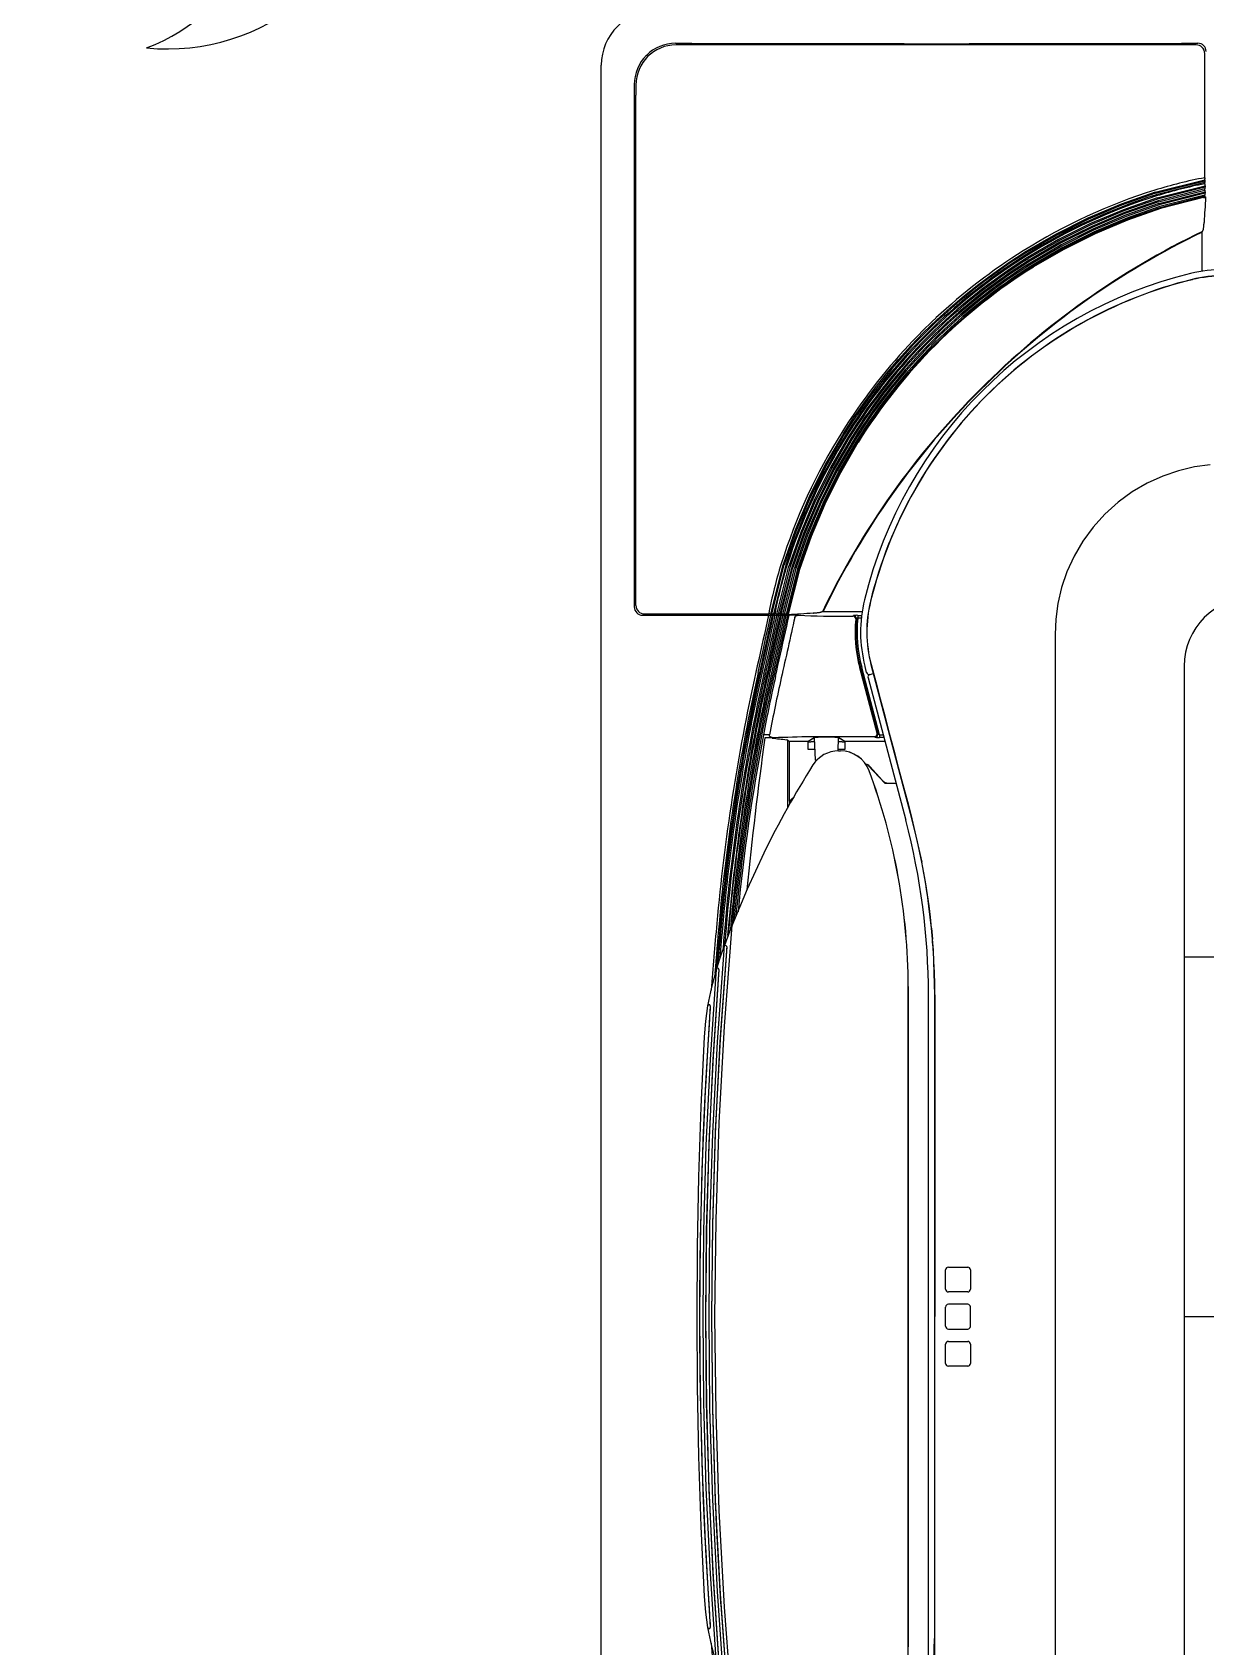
# Model space of a CAD drawing. Header units: inches. Extents: x -172 to 397, y -177 to 127.
# Drawn here: x 314.512 to 315.234, y 77.859 to 78.852 of the extents above; entities that cross this region are included whole.
import ezdxf

# ---------------------------------------------------------------- set-up
doc = ezdxf.new("R2010")
doc.units = ezdxf.units.IN
doc.header["$MEASUREMENT"] = 0
doc.layers.add('AC-FCU VRV', color=100, linetype='Continuous')
doc.layers.add('AC-Sky Air R32', color=130, linetype='Continuous', lineweight=0)

# ---------------------------------------------------------------- blocks, each defined once
blk = doc.blocks.new('AC Flow')
at = {"layer": 'AC-FCU VRV', "color": 4}
for centre, radius, start, end in [((2070.74728, 1328.35761), 0.06886, 290.72726, 104.46925), ((2070.77899, 1328.37166), 0.0788, 264.65507, 353.35113)]:
    blk.add_arc(centre, radius, start, end, dxfattribs=at)
blk = doc.blocks.new('FCF ( 13-48 ) CV2S ( STD )')
at = {"layer": 'AC-FCU VRV', "color": 8, "linetype": 'Continuous'}
for p, q in [((2325.99515, 1336.92144), (2325.99147, 1336.92145)), ((2326.18067, 1336.92145), (2325.99515, 1336.92144)), ((2326.18376, 1336.87314), (2326.18377, 1336.91835)), ((2325.97628, 1336.90704), (2325.97628, 1336.71708)), ((2325.97687, 1336.90685), (2325.97687, 1336.90342)), ((2325.97687, 1336.90342), (2325.97687, 1336.90316)), ((2325.97687, 1336.71765), (2325.97687, 1336.90316)), ((2326.16579, 1336.8679), (2326.18386, 1336.87242)), ((2326.16591, 1336.86749), (2326.18386, 1336.87198)), ((2326.18376, 1336.87137), (2326.16611, 1336.86693)), ((2326.18376, 1336.87092), (2326.18376, 1336.87137)), ((2326.18377, 1336.8716), (2326.18385, 1336.87168)), ((2326.18383, 1336.87272), (2326.18378, 1336.87276)), ((2326.18386, 1336.87242), (2326.18386, 1336.87198)), ((2326.16579, 1336.8679), (2326.15338, 1336.86356)), ((2326.16591, 1336.86749), (2326.15354, 1336.86316)), ((2326.16645, 1336.8658), (2326.15418, 1336.86151)), ((2326.16645, 1336.8658), (2326.18387, 1336.87018)), ((2326.18388, 1336.86974), (2326.16658, 1336.86538)), ((2326.18378, 1336.86905), (2326.16679, 1336.86476)), ((2326.16692, 1336.86435), (2326.18379, 1336.86862)), ((2326.1671, 1336.86372), (2326.18389, 1336.86797)), ((2326.18389, 1336.86749), (2326.16725, 1336.86327)), ((2326.18381, 1336.86682), (2326.16745, 1336.86266)), ((2326.18382, 1336.86638), (2326.16758, 1336.86225)), ((2326.18384, 1336.86608), (2326.16767, 1336.86197)), ((2326.18378, 1336.87054), (2326.18385, 1336.87049)), ((2326.18379, 1336.86862), (2326.18378, 1336.86905)), ((2326.18387, 1336.86943), (2326.18379, 1336.86936)), ((2326.18381, 1336.86831), (2326.18387, 1336.86827)), ((2326.18382, 1336.86638), (2326.18381, 1336.86682)), ((2326.18388, 1336.86718), (2326.18383, 1336.86712)), ((2326.18387, 1336.87018), (2326.18388, 1336.86974)), ((2326.18389, 1336.86797), (2326.18389, 1336.86749)), ((2326.18407, 1336.86599), (2326.18401, 1336.86601)), ((2326.18423, 1336.86592), (2326.18407, 1336.86599)), ((2326.15338, 1336.86356), (2326.14126, 1336.85844)), ((2326.15354, 1336.86316), (2326.14144, 1336.85805)), ((2326.15418, 1336.86151), (2326.14218, 1336.85644)), ((2326.15434, 1336.8611), (2326.14237, 1336.85604)), ((2326.15459, 1336.8605), (2326.14266, 1336.85546)), ((2326.15474, 1336.8601), (2326.14284, 1336.85506)), ((2326.16658, 1336.86538), (2326.15434, 1336.8611)), ((2326.16679, 1336.86476), (2326.15459, 1336.8605)), ((2326.16692, 1336.86435), (2326.15474, 1336.8601)), ((2326.1671, 1336.86372), (2326.15497, 1336.85948)), ((2326.16725, 1336.86327), (2326.15514, 1336.85904)), ((2326.16745, 1336.86266), (2326.15538, 1336.85844)), ((2326.16758, 1336.86225), (2326.15554, 1336.85804)), ((2326.16767, 1336.86197), (2326.15564, 1336.85776)), ((2326.14126, 1336.85844), (2326.12949, 1336.85255)), ((2326.14144, 1336.85805), (2326.12969, 1336.85218)), ((2326.14218, 1336.85644), (2326.13053, 1336.85062)), ((2326.14237, 1336.85604), (2326.13074, 1336.85023)), ((2326.14266, 1336.85546), (2326.13108, 1336.84967)), ((2326.14284, 1336.85506), (2326.13128, 1336.84929)), ((2326.1431, 1336.85446), (2326.13157, 1336.8487)), ((2326.1433, 1336.85403), (2326.1318, 1336.84829)), ((2326.15497, 1336.85948), (2326.1431, 1336.85446)), ((2326.15514, 1336.85904), (2326.1433, 1336.85403)), ((2326.15538, 1336.85844), (2326.14358, 1336.85346)), ((2326.15554, 1336.85804), (2326.14376, 1336.85307)), ((2326.15564, 1336.85776), (2326.14388, 1336.85279)), ((2326.18301, 1336.85367), (2326.18304, 1336.85375)), ((2326.18304, 1336.85375), (2326.18307, 1336.85382)), ((2326.18307, 1336.85382), (2326.1831, 1336.8539)), ((2326.1831, 1336.8539), (2326.18313, 1336.85398)), ((2326.18313, 1336.85398), (2326.18316, 1336.85405)), ((2326.18316, 1336.85405), (2326.1832, 1336.85413)), ((2326.1832, 1336.85413), (2326.18323, 1336.85421)), ((2326.18323, 1336.85421), (2326.18326, 1336.8543)), ((2326.18326, 1336.8543), (2326.18329, 1336.85442)), ((2326.18329, 1336.85442), (2326.18332, 1336.85458)), ((2326.18332, 1336.85458), (2326.18335, 1336.85476)), ((2326.18335, 1336.85476), (2326.18338, 1336.85497)), ((2326.18338, 1336.85497), (2326.1834, 1336.85522)), ((2326.1834, 1336.85522), (2326.18343, 1336.85549)), ((2326.18343, 1336.85549), (2326.18346, 1336.85578)), ((2326.18346, 1336.85578), (2326.18349, 1336.85611)), ((2326.18349, 1336.85611), (2326.18351, 1336.85646)), ((2326.18351, 1336.85646), (2326.18354, 1336.85683)), ((2326.18355, 1336.85699), (2326.18354, 1336.85683)), ((2326.12949, 1336.85255), (2326.11813, 1336.84595)), ((2326.12969, 1336.85218), (2326.11836, 1336.84558)), ((2326.13053, 1336.85062), (2326.1193, 1336.84409)), ((2326.13074, 1336.85023), (2326.11953, 1336.84371)), ((2326.13108, 1336.84967), (2326.11991, 1336.84317)), ((2326.13128, 1336.84929), (2326.12014, 1336.8428)), ((2326.13157, 1336.8487), (2326.12046, 1336.84224)), ((2326.1318, 1336.84829), (2326.12071, 1336.84184)), ((2326.14358, 1336.85346), (2326.13212, 1336.84773)), ((2326.14376, 1336.85307), (2326.13233, 1336.84735)), ((2326.14388, 1336.85279), (2326.13247, 1336.84709)), ((2326.18287, 1336.85335), (2326.18298, 1336.8536)), ((2326.18287, 1336.83899), (2326.18287, 1336.85335)), ((2326.18298, 1336.8536), (2326.18301, 1336.85367)), ((2326.10701, 1336.83848), (2326.11251, 1336.84231)), ((2326.11251, 1336.84231), (2326.11813, 1336.84595)), ((2326.13212, 1336.84773), (2326.12107, 1336.8413)), ((2326.13233, 1336.84735), (2326.1213, 1336.84094)), ((2326.13247, 1336.84709), (2326.12146, 1336.84068)), ((2326.10163, 1336.83448), (2326.10701, 1336.83848)), ((2326.17863, 1336.83832), (2326.17862, 1336.83832)), ((2326.18311, 1336.8392), (2326.1831, 1336.8392)), ((2326.09129, 1336.82598), (2326.09639, 1336.83031)), ((2326.09639, 1336.83031), (2326.10163, 1336.83448)), ((2326.08633, 1336.82148), (2326.09129, 1336.82598)), ((2326.0872, 1336.82083), (2326.07749, 1336.81112)), ((2326.08151, 1336.81682), (2326.08633, 1336.82148)), ((2326.07685, 1336.812), (2326.08151, 1336.81682)), ((2326.06801, 1336.80194), (2326.07235, 1336.80704)), ((2326.07235, 1336.80704), (2326.07685, 1336.812)), ((2326.06384, 1336.7967), (2326.06801, 1336.80194)), ((2326.05984, 1336.79132), (2326.06384, 1336.7967)), ((2326.10225, 1336.79606), (2326.10213, 1336.79619)), ((2326.05602, 1336.78582), (2326.05984, 1336.79132)), ((2326.1044, 1336.79392), (2326.10435, 1336.79396)), ((2326.05238, 1336.7802), (2326.05602, 1336.78582)), ((2326.05238, 1336.7802), (2326.04577, 1336.76885)), ((2326.05274, 1336.77997), (2326.04615, 1336.76864)), ((2326.05424, 1336.77903), (2326.0477, 1336.7678)), ((2326.05461, 1336.7788), (2326.04809, 1336.76759)), ((2326.05516, 1336.77842), (2326.04866, 1336.76726)), ((2326.05552, 1336.7782), (2326.04904, 1336.76705)), ((2326.05609, 1336.77787), (2326.04962, 1336.76676)), ((2326.05649, 1336.77762), (2326.05004, 1336.76653)), ((2326.05703, 1336.77726), (2326.05059, 1336.76621)), ((2326.05739, 1336.77703), (2326.05097, 1336.766)), ((2326.05765, 1336.77687), (2326.05124, 1336.76586)), ((2326.04577, 1336.76885), (2326.03989, 1336.75707)), ((2326.04615, 1336.76864), (2326.04028, 1336.75689)), ((2326.0477, 1336.7678), (2326.04188, 1336.75615)), ((2326.04809, 1336.76759), (2326.04228, 1336.75597)), ((2326.04866, 1336.76726), (2326.04287, 1336.75567)), ((2326.04904, 1336.76705), (2326.04326, 1336.75549)), ((2326.04962, 1336.76676), (2326.04386, 1336.75523)), ((2326.05004, 1336.76653), (2326.04429, 1336.75504)), ((2326.05059, 1336.76621), (2326.04487, 1336.75475)), ((2326.05097, 1336.766), (2326.04526, 1336.75457)), ((2326.05124, 1336.76586), (2326.04553, 1336.75445)), ((2326.17423, 1336.76661), (2326.16847, 1336.76466)), ((2326.18001, 1336.76797), (2326.17423, 1336.76661)), ((2326.18572, 1336.76875), (2326.18001, 1336.76797)), ((2326.16282, 1336.76208), (2326.15737, 1336.75891)), ((2326.16847, 1336.76466), (2326.16282, 1336.76208)), ((2326.03989, 1336.75707), (2326.03476, 1336.74495)), ((2326.04028, 1336.75689), (2326.03516, 1336.74479)), ((2326.04188, 1336.75615), (2326.03681, 1336.74416)), ((2326.04228, 1336.75597), (2326.03722, 1336.744)), ((2326.04287, 1336.75567), (2326.03783, 1336.74374)), ((2326.04326, 1336.75549), (2326.03823, 1336.74359)), ((2326.04386, 1336.75523), (2326.03884, 1336.74337)), ((2326.04429, 1336.75504), (2326.03929, 1336.7432)), ((2326.04487, 1336.75475), (2326.03988, 1336.74295)), ((2326.04526, 1336.75457), (2326.04028, 1336.7428)), ((2326.04553, 1336.75445), (2326.04056, 1336.74269)), ((2326.15223, 1336.75515), (2326.14747, 1336.75086)), ((2326.15737, 1336.75891), (2326.15223, 1336.75515)), ((2326.14747, 1336.75086), (2326.14318, 1336.7461)), ((2326.03476, 1336.74495), (2326.03042, 1336.73255)), ((2326.03516, 1336.74479), (2326.03083, 1336.73242)), ((2326.03681, 1336.74416), (2326.03252, 1336.73189)), ((2326.03722, 1336.744), (2326.03294, 1336.73175)), ((2326.03783, 1336.74374), (2326.03356, 1336.73154)), ((2326.03823, 1336.74359), (2326.03397, 1336.73142)), ((2326.03884, 1336.74337), (2326.0346, 1336.73123)), ((2326.03929, 1336.7432), (2326.03505, 1336.73109)), ((2326.03988, 1336.74295), (2326.03566, 1336.73088)), ((2326.04028, 1336.7428), (2326.03607, 1336.73076)), ((2326.04056, 1336.74269), (2326.03636, 1336.73067)), ((2326.14318, 1336.7461), (2326.13942, 1336.74096)), ((2326.13942, 1336.74096), (2326.13625, 1336.73551)), ((2326.0259, 1336.71446), (2326.03042, 1336.73255)), ((2326.02634, 1336.71445), (2326.03083, 1336.73242)), ((2326.03139, 1336.73221), (2326.02695, 1336.71456)), ((2326.02813, 1336.71444), (2326.03252, 1336.73189)), ((2326.03294, 1336.73175), (2326.02858, 1336.71444)), ((2326.03356, 1336.73154), (2326.02926, 1336.71454)), ((2326.0297, 1336.71453), (2326.03397, 1336.73142)), ((2326.02973, 1336.73275), (2326.02972, 1336.73273)), ((2326.03035, 1336.71443), (2326.0346, 1336.73123)), ((2326.03505, 1336.73109), (2326.03083, 1336.71442)), ((2326.03139, 1336.73223), (2326.03139, 1336.73221)), ((2326.03566, 1336.73088), (2326.0315, 1336.7145)), ((2326.03181, 1336.7321), (2326.0318, 1336.73208)), ((2326.03607, 1336.73076), (2326.03194, 1336.7145)), ((2326.03636, 1336.73067), (2326.03224, 1336.71447)), ((2326.13625, 1336.73551), (2326.13367, 1336.72986)), ((2326.13367, 1336.72986), (2326.13172, 1336.7241)), ((2326.06, 1336.71969), (2326.06, 1336.7197)), ((2326.13172, 1336.7241), (2326.13036, 1336.71832)), ((2325.97929, 1336.71404), (2326.02515, 1336.71404)), ((2325.97997, 1336.71454), (2326.02518, 1336.71456)), ((2326.02973, 1336.71404), (2326.02489, 1336.69235)), ((2326.02647, 1336.71412), (2326.02512, 1336.70807)), ((2326.02546, 1336.71179), (2326.02598, 1336.71412)), ((2326.02549, 1336.70745), (2326.02697, 1336.71404)), ((2326.02552, 1336.69225), (2326.03041, 1336.71411)), ((2326.02554, 1336.71405), (2326.02559, 1336.7141)), ((2326.0256, 1336.71448), (2326.02555, 1336.71454)), ((2326.02634, 1336.71445), (2326.0259, 1336.71446)), ((2326.02598, 1336.71412), (2326.02647, 1336.71412)), ((2326.02672, 1336.71454), (2326.02664, 1336.71447)), ((2326.02674, 1336.71405), (2326.02669, 1336.7141)), ((2326.02741, 1336.71404), (2326.02688, 1336.71168)), ((2326.02695, 1336.71456), (2326.0274, 1336.71456)), ((2326.02697, 1336.71404), (2326.02741, 1336.71404)), ((2326.03199, 1336.71404), (2326.02704, 1336.69187)), ((2326.02872, 1336.71411), (2326.02732, 1336.70785)), ((2326.0277, 1336.71174), (2326.02823, 1336.71411)), ((2326.02783, 1336.71447), (2326.02777, 1336.71454)), ((2326.0278, 1336.71405), (2326.02784, 1336.7141)), ((2326.02858, 1336.71444), (2326.02813, 1336.71444)), ((2326.02823, 1336.71411), (2326.02872, 1336.71411)), ((2326.02896, 1336.71452), (2326.02889, 1336.71445)), ((2326.02899, 1336.71405), (2326.02895, 1336.71409)), ((2326.02926, 1336.71454), (2326.0297, 1336.71453)), ((2326.02929, 1336.71404), (2326.02973, 1336.71404)), ((2326.0309, 1336.71411), (2326.02959, 1336.70823)), ((2326.03005, 1336.71445), (2326.03, 1336.71451)), ((2326.0301, 1336.7141), (2326.03004, 1336.71405)), ((2326.03026, 1336.70825), (2326.03155, 1336.71404)), ((2326.03083, 1336.71442), (2326.03035, 1336.71443)), ((2326.03041, 1336.71411), (2326.0309, 1336.71411)), ((2326.03119, 1336.71449), (2326.03114, 1336.71443)), ((2326.03124, 1336.71405), (2326.03121, 1336.7141)), ((2326.0315, 1336.7145), (2326.03194, 1336.7145)), ((2326.03155, 1336.71404), (2326.03199, 1336.71404)), ((2326.03218, 1336.71206), (2326.03263, 1336.71409)), ((2326.03224, 1336.71447), (2326.03237, 1336.71431)), ((2326.03233, 1336.71407), (2326.0323, 1336.71405)), ((2326.03233, 1336.71425), (2326.03231, 1336.71431)), ((2326.03239, 1336.71408), (2326.03233, 1336.71425)), ((2326.03599, 1336.71409), (2326.03263, 1336.71409)), ((2326.03467, 1336.71327), (2326.03471, 1336.71339)), ((2326.03471, 1336.71339), (2326.03477, 1336.71351)), ((2326.03477, 1336.71351), (2326.03484, 1336.71361)), ((2326.03484, 1336.71361), (2326.03493, 1336.71371)), ((2326.03493, 1336.71371), (2326.03503, 1336.71379)), ((2326.03503, 1336.71379), (2326.03513, 1336.71386)), ((2326.03513, 1336.71386), (2326.03524, 1336.71392)), ((2326.03524, 1336.71392), (2326.03536, 1336.71397)), ((2326.03536, 1336.71397), (2326.03548, 1336.71402)), ((2326.03548, 1336.71402), (2326.03561, 1336.71405)), ((2326.03561, 1336.71405), (2326.03573, 1336.71407)), ((2326.03573, 1336.71407), (2326.03586, 1336.71408)), ((2326.03586, 1336.71408), (2326.03599, 1336.71409)), ((2326.04133, 1336.71477), (2326.04149, 1336.71478)), ((2326.04186, 1336.7148), (2326.04149, 1336.71478)), ((2326.04221, 1336.71483), (2326.04186, 1336.7148)), ((2326.04253, 1336.71486), (2326.04221, 1336.71483)), ((2326.04283, 1336.71488), (2326.04253, 1336.71486)), ((2326.0431, 1336.71491), (2326.04283, 1336.71488)), ((2326.04334, 1336.71494), (2326.0431, 1336.71491)), ((2326.04355, 1336.71497), (2326.04334, 1336.71494)), ((2326.04374, 1336.715), (2326.04355, 1336.71497)), ((2326.04389, 1336.71503), (2326.04374, 1336.715)), ((2326.04402, 1336.71506), (2326.04389, 1336.71503)), ((2326.04411, 1336.71509), (2326.04402, 1336.71506)), ((2326.04419, 1336.71512), (2326.04411, 1336.71509)), ((2326.04426, 1336.71515), (2326.04419, 1336.71512)), ((2326.04434, 1336.71518), (2326.04426, 1336.71515)), ((2326.04442, 1336.71521), (2326.04434, 1336.71518)), ((2326.04449, 1336.71525), (2326.04442, 1336.71521)), ((2326.04457, 1336.71528), (2326.04449, 1336.71525)), ((2326.04464, 1336.71531), (2326.04457, 1336.71528)), ((2326.04472, 1336.71534), (2326.04464, 1336.71531)), ((2326.04496, 1336.71544), (2326.04472, 1336.71534)), ((2326.04496, 1336.71544), (2326.05933, 1336.71544)), ((2326.05428, 1336.71376), (2326.05585, 1336.71376)), ((2326.05585, 1336.71376), (2326.05606, 1336.71395)), ((2326.0568, 1336.71362), (2326.05606, 1336.71395)), ((2326.05705, 1336.71285), (2326.0568, 1336.71362)), ((2326.05707, 1336.71287), (2326.05705, 1336.71285)), ((2326.05709, 1336.71288), (2326.05707, 1336.71287)), ((2326.05714, 1336.7129), (2326.05709, 1336.71288)), ((2326.05719, 1336.71292), (2326.05714, 1336.7129)), ((2326.05725, 1336.71294), (2326.05719, 1336.71292)), ((2326.05732, 1336.71296), (2326.05725, 1336.71294)), ((2326.0574, 1336.71299), (2326.05732, 1336.71296)), ((2326.05748, 1336.713), (2326.0574, 1336.71299)), ((2326.05757, 1336.71302), (2326.05748, 1336.713)), ((2326.05757, 1336.71402), (2326.05757, 1336.71302)), ((2326.05757, 1336.71402), (2326.0591, 1336.71402)), ((2326.05895, 1336.71302), (2326.05757, 1336.71302)), ((2326.05912, 1336.71522), (2326.05912, 1336.71521)), ((2326.13036, 1336.71832), (2326.12958, 1336.71261)), ((2326.02512, 1336.70807), (2326.02376, 1336.70202)), ((2326.0239, 1336.70482), (2326.02442, 1336.70715)), ((2326.02402, 1336.70087), (2326.02549, 1336.70745)), ((2326.02442, 1336.70715), (2326.02494, 1336.70947)), ((2326.02494, 1336.70947), (2326.02546, 1336.71179)), ((2326.02635, 1336.70933), (2326.02583, 1336.70697)), ((2326.02732, 1336.70785), (2326.02593, 1336.70159)), ((2326.02611, 1336.70461), (2326.02664, 1336.70698)), ((2326.02688, 1336.71168), (2326.02635, 1336.70933)), ((2326.02664, 1336.70698), (2326.02717, 1336.70936)), ((2326.02717, 1336.70936), (2326.0277, 1336.71174)), ((2326.02959, 1336.70823), (2326.02827, 1336.70235)), ((2326.02896, 1336.70247), (2326.03026, 1336.70825)), ((2326.03082, 1336.70597), (2326.03127, 1336.708)), ((2326.03127, 1336.708), (2326.03173, 1336.71003)), ((2326.03173, 1336.71003), (2326.03218, 1336.71206)), ((2326.05682, 1336.71278), (2326.05682, 1336.71264)), ((2326.12958, 1336.71261), (2326.12932, 1336.70704)), ((2326.12932, 1336.70704), (2326.12932, 1336.21104)), ((2326.02376, 1336.70202), (2326.02241, 1336.69597)), ((2326.02286, 1336.70018), (2326.02338, 1336.7025)), ((2326.02338, 1336.7025), (2326.0239, 1336.70482)), ((2326.02477, 1336.70227), (2326.02425, 1336.69991)), ((2326.02593, 1336.70159), (2326.02453, 1336.69534)), ((2326.0253, 1336.70462), (2326.02477, 1336.70227)), ((2326.02505, 1336.69986), (2326.02558, 1336.70223)), ((2326.02583, 1336.70697), (2326.0253, 1336.70462)), ((2326.02558, 1336.70223), (2326.02611, 1336.70461)), ((2326.02827, 1336.70235), (2326.02696, 1336.69647)), ((2326.02767, 1336.69669), (2326.02896, 1336.70247)), ((2326.02946, 1336.69988), (2326.02991, 1336.70191)), ((2326.02991, 1336.70191), (2326.03037, 1336.70394)), ((2326.03037, 1336.70394), (2326.03082, 1336.70597)), ((2326.02241, 1336.69597), (2326.02107, 1336.68992)), ((2326.02131, 1336.69321), (2326.02182, 1336.69553)), ((2326.02182, 1336.69553), (2326.02234, 1336.69786)), ((2326.02234, 1336.69786), (2326.02286, 1336.70018)), ((2326.02255, 1336.69429), (2326.02402, 1336.70087)), ((2326.02453, 1336.69534), (2326.02314, 1336.68908)), ((2326.02372, 1336.69756), (2326.02319, 1336.69521)), ((2326.02425, 1336.69991), (2326.02372, 1336.69756)), ((2326.02398, 1336.69511), (2326.02451, 1336.69748)), ((2326.02451, 1336.69748), (2326.02505, 1336.69986)), ((2326.02696, 1336.69647), (2326.02565, 1336.69058)), ((2326.02638, 1336.6909), (2326.02767, 1336.69669)), ((2326.0281, 1336.69379), (2326.02855, 1336.69582)), ((2326.02855, 1336.69582), (2326.02901, 1336.69785)), ((2326.02901, 1336.69785), (2326.02946, 1336.69988)), ((2326.06021, 1336.69545), (2326.0602, 1336.69551)), ((2326.06079, 1336.69326), (2326.06021, 1336.69545)), ((2326.02107, 1336.68992), (2326.01977, 1336.68386)), ((2326.0211, 1336.6877), (2326.02255, 1336.69429)), ((2326.02319, 1336.69521), (2326.02267, 1336.69285)), ((2326.02345, 1336.69273), (2326.02398, 1336.69511)), ((2326.02565, 1336.69058), (2326.02437, 1336.68469)), ((2326.02512, 1336.68512), (2326.02638, 1336.6909)), ((2326.02764, 1336.69176), (2326.0281, 1336.69379)), ((2326.05851, 1336.695), (2326.0583, 1336.69494)), ((2326.0646, 1336.67116), (2326.0583, 1336.69494)), ((2326.05851, 1336.695), (2326.05899, 1336.69512)), ((2326.05851, 1336.695), (2326.06488, 1336.67094)), ((2326.06548, 1336.67061), (2326.05899, 1336.69512)), ((2326.0613, 1336.69133), (2326.07502, 1336.63952)), ((2326.06202, 1336.69255), (2326.06322, 1336.69287)), ((2326.06202, 1336.69255), (2326.06322, 1336.69287)), ((2326.01977, 1336.68386), (2326.01853, 1336.67779)), ((2326.01971, 1336.68111), (2326.0211, 1336.6877)), ((2326.02314, 1336.68908), (2326.0218, 1336.68281)), ((2326.02437, 1336.68469), (2326.02314, 1336.67879)), ((2326.02391, 1336.67932), (2326.02512, 1336.68512)), ((2326.01853, 1336.67779), (2326.01734, 1336.67171)), ((2326.01838, 1336.6745), (2326.01971, 1336.68111)), ((2326.0218, 1336.68281), (2326.02052, 1336.67653)), ((2326.02314, 1336.67879), (2326.02196, 1336.67288)), ((2326.02275, 1336.67351), (2326.02391, 1336.67932)), ((2326.01711, 1336.66787), (2326.01838, 1336.6745)), ((2326.02052, 1336.67653), (2326.0193, 1336.67024)), ((2326.02196, 1336.67288), (2326.02084, 1336.66696)), ((2326.02164, 1336.66769), (2326.02275, 1336.67351)), ((2326.01591, 1336.66123), (2326.01711, 1336.66787)), ((2326.01734, 1336.67171), (2326.0162, 1336.66562)), ((2326.0193, 1336.67024), (2326.01813, 1336.66393)), ((2326.02084, 1336.66696), (2326.01977, 1336.66103)), ((2326.02057, 1336.66186), (2326.02164, 1336.66769)), ((2326.02324, 1336.67054), (2326.02324, 1336.67054)), ((2326.02545, 1336.67054), (2326.02324, 1336.67054)), ((2326.0238, 1336.66949), (2326.02376, 1336.66949)), ((2326.02703, 1336.66949), (2326.0238, 1336.66949)), ((2326.02544, 1336.67039), (2326.02545, 1336.67054)), ((2326.02547, 1336.67025), (2326.02544, 1336.67039)), ((2326.02552, 1336.67012), (2326.02547, 1336.67025)), ((2326.02561, 1336.67), (2326.02552, 1336.67012)), ((2326.0257, 1336.6699), (2326.02561, 1336.67)), ((2326.02582, 1336.66982), (2326.0257, 1336.6699)), ((2326.02594, 1336.66974), (2326.02582, 1336.66982)), ((2326.02606, 1336.66968), (2326.02594, 1336.66974)), ((2326.0262, 1336.66962), (2326.02606, 1336.66968)), ((2326.02633, 1336.66958), (2326.0262, 1336.66962)), ((2326.02647, 1336.66955), (2326.02633, 1336.66958)), ((2326.02661, 1336.66952), (2326.02647, 1336.66955)), ((2326.02675, 1336.6695), (2326.02661, 1336.66952)), ((2326.02689, 1336.66949), (2326.02675, 1336.6695)), ((2326.02703, 1336.66949), (2326.02689, 1336.66949)), ((2326.03212, 1336.6687), (2326.03167, 1336.66879)), ((2326.03262, 1336.66819), (2326.03212, 1336.6687)), ((2326.03952, 1336.66819), (2326.03262, 1336.66819)), ((2326.03262, 1336.66819), (2326.03262, 1336.64643)), ((2326.0417, 1336.6695), (2326.03952, 1336.66819)), ((2326.04178, 1336.6695), (2326.03952, 1336.66812)), ((2326.03952, 1336.66519), (2326.03952, 1336.66819)), ((2326.03952, 1336.66808), (2326.03988, 1336.66805)), ((2326.03988, 1336.66805), (2326.04048, 1336.66804)), ((2326.04181, 1336.66804), (2326.04048, 1336.66804)), ((2326.04314, 1336.66965), (2326.0417, 1336.6695)), ((2326.04176, 1336.66948), (2326.04204, 1336.66134)), ((2326.04178, 1336.6695), (2326.04177, 1336.66952)), ((2326.04618, 1336.66971), (2326.04314, 1336.66965)), ((2326.04922, 1336.66965), (2326.04618, 1336.66971)), ((2326.05066, 1336.6695), (2326.04922, 1336.66965)), ((2326.05044, 1336.66471), (2326.0506, 1336.66948)), ((2326.05188, 1336.66804), (2326.05055, 1336.66804)), ((2326.05059, 1336.6695), (2326.05059, 1336.66952)), ((2326.05284, 1336.66812), (2326.05059, 1336.6695)), ((2326.05284, 1336.66819), (2326.05066, 1336.6695)), ((2326.05188, 1336.66804), (2326.05248, 1336.66805)), ((2326.05248, 1336.66805), (2326.05284, 1336.66808)), ((2326.05284, 1336.66819), (2326.05284, 1336.66519)), ((2326.06743, 1336.66819), (2326.05284, 1336.66819)), ((2326.06367, 1336.66988), (2326.05428, 1336.66988)), ((2326.06367, 1336.66988), (2326.06433, 1336.67017)), ((2326.06391, 1336.66969), (2326.06367, 1336.66988)), ((2326.06391, 1336.66969), (2326.0647, 1336.67008)), ((2326.06391, 1336.66969), (2326.06441, 1336.66964)), ((2326.06433, 1336.67017), (2326.06463, 1336.67085)), ((2326.06441, 1336.66964), (2326.06548, 1336.66962)), ((2326.0646, 1336.67116), (2326.06488, 1336.67094)), ((2326.0647, 1336.67008), (2326.06488, 1336.67094)), ((2326.06488, 1336.67094), (2326.06507, 1336.67081)), ((2326.06507, 1336.67081), (2326.06548, 1336.67061)), ((2326.06548, 1336.67061), (2326.06548, 1336.66962)), ((2326.06548, 1336.67061), (2326.06679, 1336.67061)), ((2326.06705, 1336.66962), (2326.06548, 1336.66962)), ((2326.01477, 1336.65458), (2326.01591, 1336.66123)), ((2326.0162, 1336.66562), (2326.01512, 1336.65952)), ((2326.01813, 1336.66393), (2326.01702, 1336.65762)), ((2326.01977, 1336.66103), (2326.01874, 1336.65509)), ((2326.01956, 1336.65602), (2326.02057, 1336.66186)), ((2326.04191, 1336.66519), (2326.03952, 1336.66519)), ((2326.04277, 1336.66134), (2326.04204, 1336.66134)), ((2326.05284, 1336.66519), (2326.05045, 1336.66519)), ((2326.05058, 1336.66474), (2326.05129, 1336.66474)), ((2326.0137, 1336.64792), (2326.01477, 1336.65458)), ((2326.01512, 1336.65952), (2326.01409, 1336.6534)), ((2326.01702, 1336.65762), (2326.01597, 1336.65129)), ((2326.01874, 1336.65509), (2326.01777, 1336.64914)), ((2326.0186, 1336.65017), (2326.01956, 1336.65602)), ((2326.06099, 1336.65974), (2326.0604, 1336.65974)), ((2326.06125, 1336.6596), (2326.06736, 1336.65304)), ((2326.06168, 1336.65754), (2326.06166, 1336.65754)), ((2326.0619, 1336.65906), (2326.06651, 1336.65401)), ((2326.01409, 1336.6534), (2326.01311, 1336.64728)), ((2326.01597, 1336.65129), (2326.01498, 1336.64496)), ((2326.01777, 1336.64914), (2326.01685, 1336.64318)), ((2326.01768, 1336.64432), (2326.0186, 1336.65017)), ((2326.06736, 1336.65304), (2326.07144, 1336.65304)), ((2326.01311, 1336.64728), (2326.01219, 1336.64115)), ((2326.01269, 1336.64126), (2326.0137, 1336.64792)), ((2326.01498, 1336.64496), (2326.01404, 1336.63862)), ((2326.01685, 1336.64318), (2326.01598, 1336.63721)), ((2326.01682, 1336.63846), (2326.01768, 1336.64432)), ((2326.03262, 1336.64643), (2326.03439, 1336.64803)), ((2326.03278, 1336.64604), (2326.03372, 1336.64691)), ((2326.03278, 1336.64657), (2326.03278, 1336.64533)), ((2326.01219, 1336.64115), (2326.01132, 1336.63502)), ((2326.01175, 1336.63458), (2326.01269, 1336.64126)), ((2326.01404, 1336.63862), (2326.01317, 1336.63226)), ((2326.01598, 1336.63721), (2326.01517, 1336.63124)), ((2326.016, 1336.63259), (2326.01682, 1336.63846)), ((2326.07502, 1336.63952), (2326.07502, 1336.6395)), ((2326.01132, 1336.63502), (2326.0105, 1336.62887)), ((2326.01086, 1336.62789), (2326.01175, 1336.63458)), ((2326.01317, 1336.63226), (2326.01235, 1336.6259)), ((2326.01517, 1336.63124), (2326.0144, 1336.62526)), ((2326.01523, 1336.62671), (2326.016, 1336.63259)), ((2326.0105, 1336.62887), (2326.00974, 1336.62272)), ((2326.01004, 1336.62119), (2326.01086, 1336.62789)), ((2326.01235, 1336.6259), (2326.01158, 1336.61954)), ((2326.0144, 1336.62526), (2326.01368, 1336.61928)), ((2326.01452, 1336.62083), (2326.01523, 1336.62671)), ((2326.00974, 1336.62272), (2326.00904, 1336.61656)), ((2326.00929, 1336.61449), (2326.01004, 1336.62119)), ((2326.01158, 1336.61954), (2326.01088, 1336.61316)), ((2326.01368, 1336.61928), (2326.01302, 1336.61328)), ((2326.01385, 1336.61494), (2326.01452, 1336.62083)), ((2326.00904, 1336.61656), (2326.00839, 1336.61039)), ((2326.00861, 1336.60778), (2326.00929, 1336.61449)), ((2326.01088, 1336.61316), (2326.01024, 1336.60678)), ((2326.01302, 1336.61328), (2326.01242, 1336.60729)), ((2326.01324, 1336.60905), (2326.01385, 1336.61494)), ((2326.00839, 1336.61039), (2326.00779, 1336.60422)), ((2326.00798, 1336.60106), (2326.00861, 1336.60778)), ((2326.01242, 1336.60729), (2326.01185, 1336.60128)), ((2326.01267, 1336.60315), (2326.01324, 1336.60905)), ((2326.00779, 1336.60422), (2326.00723, 1336.59805)), ((2326.01024, 1336.60678), (2326.00965, 1336.6004)), ((2326.00723, 1336.59805), (2326.00671, 1336.59187)), ((2326.00739, 1336.59434), (2326.00798, 1336.60106)), ((2326.01163, 1336.59971), (2326.00895, 1336.56463)), ((2326.00965, 1336.6004), (2326.00909, 1336.59401)), ((2326.00671, 1336.59187), (2326.00621, 1336.58569)), ((2326.00881, 1336.59217), (2326.00642, 1336.55896)), ((2326.00684, 1336.58761), (2326.00739, 1336.59434)), ((2326.0098, 1336.59209), (2326.00741, 1336.5589)), ((2326.00993, 1336.59345), (2326.00749, 1336.55992)), ((2326.00915, 1336.5939), (2326.00896, 1336.59366)), ((2326.00943, 1336.59399), (2326.00915, 1336.5939)), ((2326.00972, 1336.5939), (2326.00943, 1336.59399)), ((2326.00944, 1336.59399), (2326.00943, 1336.59399)), ((2326.00972, 1336.5939), (2326.00944, 1336.59399)), ((2326.0099, 1336.59366), (2326.00972, 1336.5939)), ((2326.0099, 1336.59366), (2326.00972, 1336.5939)), ((2326.17628, 1336.58984), (2326.70231, 1336.58984)), ((2326.00709, 1336.58523), (2326.00494, 1336.55375)), ((2326.0063, 1336.58567), (2326.00611, 1336.58542)), ((2326.00659, 1336.58577), (2326.0063, 1336.58567)), ((2326.0066, 1336.58577), (2326.00659, 1336.58577)), ((2326.00689, 1336.58567), (2326.00659, 1336.58577)), ((2326.00689, 1336.58567), (2326.0066, 1336.58577)), ((2326.00707, 1336.58542), (2326.00689, 1336.58567)), ((2326.00707, 1336.58542), (2326.00689, 1336.58567)), ((2326.00595, 1336.58366), (2326.00386, 1336.55257)), ((2326.00695, 1336.58358), (2326.00486, 1336.55251)), ((2326.00311, 1336.57238), (2326.00294, 1336.57208)), ((2326.00343, 1336.57249), (2326.00311, 1336.57238)), ((2326.00344, 1336.57249), (2326.00343, 1336.57249)), ((2326.00376, 1336.57238), (2326.00343, 1336.57249)), ((2326.00376, 1336.57238), (2326.00344, 1336.57249)), ((2326.00393, 1336.57208), (2326.00376, 1336.57238)), ((2326.00393, 1336.57208), (2326.00376, 1336.57238)), ((2326.00393, 1336.57208), (2326.00393, 1336.57196)), ((2326.08328, 1336.34204), (2326.08328, 1336.57604)), ((2326.00393, 1336.57196), (2326.00222, 1336.54377)), ((2326.0036, 1336.56725), (2326.00289, 1336.55598)), ((2326.00895, 1336.56463), (2326.00704, 1336.52948)), ((2326.00289, 1336.55598), (2326.00225, 1336.5447)), ((2326.00642, 1336.55896), (2326.00471, 1336.52569)), ((2326.00741, 1336.5589), (2326.00571, 1336.52565)), ((2326.00749, 1336.55992), (2326.00575, 1336.52633)), ((2326.00386, 1336.55257), (2326.00236, 1336.52142)), ((2326.00486, 1336.55251), (2326.00336, 1336.52138)), ((2326.00494, 1336.55375), (2326.00341, 1336.52221)), ((2326.00403, 1336.55414), (2326.00402, 1336.55414)), ((2326.00222, 1336.54377), (2326.00099, 1336.51555)), ((2326.00471, 1336.52569), (2326.00368, 1336.49237)), ((2326.00571, 1336.52565), (2326.00468, 1336.49235)), ((2326.00575, 1336.52633), (2326.0047, 1336.49269)), ((2326.00704, 1336.52948), (2326.00589, 1336.49427)), ((2326.00236, 1336.52142), (2326.00147, 1336.49024)), ((2326.00336, 1336.52138), (2326.00246, 1336.49022)), ((2326.00341, 1336.52221), (2326.00249, 1336.49063)), ((2326.00099, 1336.51555), (2326.00025, 1336.4873)), ((2326.00147, 1336.49024), (2326.00117, 1336.45904)), ((2326.00246, 1336.49022), (2326.00217, 1336.45904)), ((2326.00249, 1336.49063), (2326.00218, 1336.45904)), ((2326.00368, 1336.49237), (2326.00334, 1336.45904)), ((2326.00468, 1336.49235), (2326.00434, 1336.45904)), ((2326.0047, 1336.49269), (2326.00435, 1336.45904)), ((2326.00589, 1336.49427), (2326.00551, 1336.45904)), ((2326.00025, 1336.4873), (2326.00001, 1336.45904)), ((2326.08953, 1336.46903), (2326.08953, 1336.47604)), ((2326.09051, 1336.47704), (2326.09755, 1336.47704)), ((2326.09853, 1336.47606), (2326.09853, 1336.46901)), ((2326.09755, 1336.46803), (2326.09051, 1336.46803)), ((2326.08953, 1336.45554), (2326.08953, 1336.46254)), ((2326.09403, 1336.46354), (2326.09051, 1336.46353)), ((2326.09755, 1336.46353), (2326.09403, 1336.46354)), ((2326.09853, 1336.45551), (2326.09853, 1336.46256)), ((2326.00001, 1336.45904), (2326.00025, 1336.43077)), ((2326.00117, 1336.45904), (2326.00147, 1336.42783)), ((2326.00217, 1336.45904), (2326.00246, 1336.42785)), ((2326.00218, 1336.45904), (2326.00249, 1336.42744)), ((2326.00334, 1336.45904), (2326.00368, 1336.4257)), ((2326.00434, 1336.45904), (2326.00468, 1336.42572)), ((2326.00435, 1336.45904), (2326.0047, 1336.42538)), ((2326.00551, 1336.45904), (2326.00589, 1336.4238)), ((2326.08559, 1336.45904), (2326.08553, 1336.45904)), ((2326.17628, 1336.45904), (2326.70231, 1336.45904)), ((2326.08953, 1336.44204), (2326.08953, 1336.44903)), ((2326.09051, 1336.45454), (2326.09403, 1336.45454)), ((2326.09051, 1336.45003), (2326.09755, 1336.45003)), ((2326.09403, 1336.45454), (2326.09755, 1336.45454)), ((2326.09853, 1336.44906), (2326.09853, 1336.44201)), ((2326.09755, 1336.44104), (2326.09051, 1336.44104)), ((2326.00025, 1336.43077), (2326.00099, 1336.40252)), ((2326.00147, 1336.42783), (2326.00236, 1336.39665)), ((2326.00246, 1336.42785), (2326.00336, 1336.39669)), ((2326.00249, 1336.42744), (2326.00341, 1336.39586)), ((2326.00368, 1336.4257), (2326.00471, 1336.39238)), ((2326.00468, 1336.42572), (2326.00571, 1336.39242)), ((2326.0047, 1336.42538), (2326.00575, 1336.39174)), ((2326.00589, 1336.4238), (2326.00704, 1336.38859)), ((2326.00099, 1336.40252), (2326.00222, 1336.3743)), ((2326.00236, 1336.39665), (2326.00386, 1336.3655)), ((2326.00336, 1336.39669), (2326.00486, 1336.36556)), ((2326.00341, 1336.39586), (2326.00494, 1336.36432)), ((2326.00471, 1336.39238), (2326.00642, 1336.35911)), ((2326.00571, 1336.39242), (2326.00741, 1336.35917)), ((2326.00575, 1336.39174), (2326.00749, 1336.35815)), ((2326.00704, 1336.38859), (2326.00895, 1336.35344)), ((2326.00222, 1336.3743), (2326.00393, 1336.34611)), ((2326.00225, 1336.37337), (2326.00288, 1336.36209)), ((2326.00288, 1336.36209), (2326.0036, 1336.35082)), ((2326.00386, 1336.3655), (2326.00595, 1336.33441)), ((2326.00486, 1336.36556), (2326.00695, 1336.33449)), ((2326.00494, 1336.36432), (2326.00709, 1336.33284)), ((2326.00642, 1336.35911), (2326.00881, 1336.3259)), ((2326.00741, 1336.35917), (2326.0098, 1336.32598)), ((2326.00749, 1336.35815), (2326.00993, 1336.32463)), ((2326.00895, 1336.35344), (2326.01163, 1336.31836)), ((2326.00294, 1336.34599), (2326.00311, 1336.34569)), ((2326.00311, 1336.34569), (2326.00343, 1336.34558)), ((2326.00343, 1336.34558), (2326.00376, 1336.34569)), ((2326.00343, 1336.34558), (2326.00344, 1336.34558)), ((2326.00344, 1336.34558), (2326.00376, 1336.34569)), ((2326.00376, 1336.34569), (2326.00393, 1336.34599)), ((2326.00376, 1336.34569), (2326.00393, 1336.34599)), ((2326.00393, 1336.34611), (2326.00393, 1336.34599)), ((2326.0759, 1336.33904), (2326.07592, 1336.33904))]:
    blk.add_line(p, q, dxfattribs=at)
at = {"layer": 'AC-FCU VRV', "color": 0}
blk.add_line((2325.96428, 1336.00404), (2325.96428, 1336.91404), dxfattribs=at)
at = {"layer": 'AC-FCU VRV', "color": 0, "linetype": 'Continuous'}
for p, q in [((2326.17916, 1336.83613), (2326.17916, 1336.83606)), ((2326.17916, 1336.83606), (2326.17926, 1336.83609)), ((2326.06219, 1336.71916), (2326.06225, 1336.71916)), ((2326.06225, 1336.71916), (2326.06223, 1336.71905)), ((2326.02515, 1336.71404), (2326.02464, 1336.71173)), ((2326.02361, 1336.70713), (2326.02309, 1336.70483)), ((2326.02412, 1336.70943), (2326.02361, 1336.70713)), ((2326.02464, 1336.71173), (2326.02412, 1336.70943)), ((2326.02258, 1336.70253), (2326.02206, 1336.70023)), ((2326.02309, 1336.70483), (2326.02258, 1336.70253)), ((2326.02103, 1336.69563), (2326.02052, 1336.69333)), ((2326.02155, 1336.69793), (2326.02103, 1336.69563)), ((2326.02206, 1336.70023), (2326.02155, 1336.69793)), ((2326.06237, 1336.69608), (2326.06241, 1336.69617)), ((2326.06239, 1336.69602), (2326.06237, 1336.69608)), ((2326.06243, 1336.69611), (2326.06239, 1336.69602)), ((2326.06979, 1336.66808), (2326.06239, 1336.69602)), ((2326.06241, 1336.69617), (2326.06243, 1336.69611)), ((2326.06243, 1336.69611), (2326.06408, 1336.68989)), ((2326.17628, 1336.69556), (2326.17628, 1336.22253)), ((2326.06408, 1336.68989), (2326.06572, 1336.68368)), ((2326.06572, 1336.68368), (2326.06737, 1336.67746)), ((2326.06737, 1336.67746), (2326.06901, 1336.67124)), ((2326.06901, 1336.67124), (2326.07066, 1336.66502)), ((2326.07719, 1336.6401), (2326.06979, 1336.66808)), ((2326.07066, 1336.66502), (2326.0723, 1336.6588)), ((2326.0723, 1336.6588), (2326.07395, 1336.65258)), ((2326.07395, 1336.65258), (2326.0756, 1336.64636)), ((2326.0756, 1336.64636), (2326.07724, 1336.64014)), ((2326.07724, 1336.64014), (2326.07719, 1336.6401)), ((2326.0772, 1336.64008), (2326.07719, 1336.6401)), ((2326.07725, 1336.64012), (2326.0772, 1336.64008)), ((2326.0772, 1336.64008), (2326.08083, 1336.62431)), ((2326.07724, 1336.64014), (2326.07725, 1336.64012)), ((2326.02337, 1336.62754), (2326.01731, 1336.61446)), ((2326.01731, 1336.61446), (2326.01179, 1336.60113)), ((2326.08435, 1336.60028), (2326.08344, 1336.60833)), ((2326.01036, 1336.59741), (2326.00897, 1336.59366)), ((2326.0118, 1336.60113), (2326.01036, 1336.59741)), ((2326.08435, 1336.60028), (2326.08471, 1336.59625)), ((2326.00806, 1336.59114), (2326.00717, 1336.5886)), ((2326.00897, 1336.59366), (2326.00806, 1336.59114)), ((2326.08501, 1336.59221), (2326.08553, 1336.57604)), ((2326.00613, 1336.58542), (2326.00431, 1336.5788)), ((2326.00664, 1336.58702), (2326.00613, 1336.58542)), ((2326.00717, 1336.5886), (2326.00664, 1336.58702)), ((2326.00431, 1336.5788), (2326.00295, 1336.57208)), ((2326.0759, 1336.57904), (2326.0759, 1336.33904)), ((2326.0759, 1336.57904), (2326.07592, 1336.57904)), ((2326.07592, 1336.33904), (2326.07592, 1336.57904)), ((2326.07592, 1336.33904), (2326.07592, 1336.57904)), ((2326.00294, 1336.57208), (2326.00216, 1336.56643)), ((2326.08553, 1336.57604), (2326.08553, 1336.34204)), ((2326.08559, 1336.57603), (2326.08553, 1336.57604)), ((2326.08559, 1336.57603), (2326.08553, 1336.57603)), ((2326.08559, 1336.57603), (2326.08559, 1336.57603)), ((2326.08559, 1336.57603), (2326.08559, 1336.56303)), ((2326.00216, 1336.56643), (2326.0017, 1336.56074)), ((2326.0017, 1336.56074), (2326.00052, 1336.53534)), ((2326.08559, 1336.56303), (2326.08559, 1336.55003)), ((2326.08559, 1336.55003), (2326.08559, 1336.53703)), ((2326.08559, 1336.53703), (2326.08559, 1336.52403)), ((2326.00052, 1336.53534), (2325.99968, 1336.50992)), ((2326.08559, 1336.52403), (2326.08559, 1336.51103)), ((2325.99968, 1336.50992), (2325.99918, 1336.48448)), ((2326.08559, 1336.51103), (2326.08559, 1336.49803)), ((2326.08559, 1336.49803), (2326.08559, 1336.48503)), ((2325.99918, 1336.48448), (2325.99901, 1336.45904)), ((2326.08559, 1336.48503), (2326.08559, 1336.47203)), ((2326.08559, 1336.47203), (2326.08559, 1336.45904)), ((2325.99901, 1336.45904), (2325.99918, 1336.43359)), ((2326.08559, 1336.44604), (2326.08559, 1336.45904)), ((2326.08559, 1336.43304), (2326.08559, 1336.44604)), ((2325.99918, 1336.43359), (2325.99968, 1336.40815)), ((2326.08559, 1336.42004), (2326.08559, 1336.43304)), ((2326.08559, 1336.40704), (2326.08559, 1336.42004)), ((2325.99968, 1336.40815), (2326.00052, 1336.38273)), ((2326.08559, 1336.39404), (2326.08559, 1336.40704)), ((2326.08559, 1336.38104), (2326.08559, 1336.39404)), ((2326.00052, 1336.38273), (2326.0017, 1336.35733)), ((2326.08559, 1336.36804), (2326.08559, 1336.38104)), ((2326.08559, 1336.35504), (2326.08559, 1336.36804)), ((2326.0017, 1336.35733), (2326.00216, 1336.35164)), ((2326.08559, 1336.34204), (2326.08559, 1336.35504)), ((2326.00216, 1336.35164), (2326.00294, 1336.34599)), ((2326.00295, 1336.34599), (2326.00431, 1336.33927)), ((2326.00431, 1336.33927), (2326.00613, 1336.33265)), ((2326.08501, 1336.32586), (2326.08553, 1336.34204)), ((2326.08559, 1336.34204), (2326.08553, 1336.34204)), ((2326.08559, 1336.34204), (2326.08553, 1336.34204)), ((2326.08559, 1336.34204), (2326.08559, 1336.34204))]:
    blk.add_line(p, q, dxfattribs=at)
for centre, radius, start, end in [((2325.98428, 1336.91404), 0.02, 90, 180), ((2326.21265, 1336.71897), 0.15685, 100.61553, 107.46332), ((2326.22794, 1336.67041), 0.20777, 107.46535, 122.02079), ((2326.22801, 1336.67034), 0.20786, 122.02584, 133.08878), ((2326.2173, 1336.68103), 0.15972, 103.8152, 119.41379), ((2326.19033, 1336.79057), 0.04691, 75.29928, 103.77138), ((2326.17898, 1336.83554), 0.000617, 62.31661, 72.57264), ((2326.19034, 1336.79067), 0.04675, 75.36119, 103.70024), ((2326.21729, 1336.68103), 0.15965, 103.81833, 135.00171), ((2326.22874, 1336.66957), 0.20892, 133.0934, 136.90366), ((2326.22792, 1336.67036), 0.20778, 136.90652, 147.97139), ((2326.21728, 1336.68103), 0.15965, 134.99829, 166.18167), ((2326.2173, 1336.68102), 0.15973, 134.99901, 150.5887), ((2326.22788, 1336.67039), 0.20774, 147.97294, 162.52955), ((2326.21732, 1336.681), 0.15975, 150.58786, 166.18315), ((2326.17935, 1336.68566), 0.15686, 162.53694, 169.38447), ((2326.10775, 1336.70799), 0.04691, 166.22862, 194.70072), ((2326.10764, 1336.70798), 0.04675, 166.29976, 194.63881), ((2326.06277, 1336.71934), 0.000617, 197.42736, 207.68339), ((2326.20128, 1336.69556), 0.025, 90, 180), ((2326.7103, 1336.53903), 0.70683, 167.39068, 174.89182), ((2326.05057, 1336.65373), 0.011, 89.93421, 147.64738), ((2326.05127, 1336.65364), 0.0111, 20.58516, 90.03419), ((2326.0513, 1336.65365), 0.01108, 20.53854, 90.05591), ((2326.32428, 1336.4806), 0.33487, 147.68433, 153.97298), ((2325.85126, 1336.57883), 0.22464, 0.05318, 20.51173), ((2325.85128, 1336.57884), 0.22464, 0.05058, 20.50903), ((2325.83513, 1336.57603), 0.25046, 0.00059, 14.82604), ((2325.83517, 1336.57602), 0.25037, 7.41505, 11.12084), ((2327.6051, 1336.45902), 1.6052, 174.89103, 175.75741), ((2325.83513, 1336.57602), 0.2504, 3.70683, 4.63345), ((2327.6051, 1336.45905), 1.6052, 184.24259, 185.10897), ((2325.85126, 1336.33924), 0.22464, 339.48827, 359.94682), ((2325.83513, 1336.34204), 0.25046, 345.17396, 359.99941)]:
    blk.add_arc(centre, radius, start, end, dxfattribs=at)
at = {"layer": 'AC-FCU VRV', "color": 8, "linetype": 'Continuous'}
for centre, radius, start, end in [((2325.99147, 1336.90685), 0.0146, 89.99718, 179.99313), ((2325.99129, 1336.90702), 0.01501, 90.01743, 134.98257), ((2326.08626, 1365.81324), 28.89136, 269.811644, 270.18836), ((2326.18067, 1336.91834), 0.00311, 0.08104, 89.90364), ((2326.18125, 1336.919), 0.00303, 0.47746, 90.13708), ((2325.99128, 1336.90704), 0.015, 134.99966, 180.00034), ((2326.18572, 1336.87306), 0.00196, 177.76153, 188.84311), ((2326.1848, 1336.87142), 0.00104, 170.4233, 183.13251), ((2326.18238, 1336.87246), 0.00147, 358.11894, 9.95025), ((2326.18236, 1336.87189), 0.00151, 351.87927, 3.50413), ((2326.22801, 1336.67038), 0.20606, 107.482, 122.03262), ((2326.22799, 1336.67039), 0.20562, 107.47755, 122.02874), ((2326.21267, 1336.71903), 0.15462, 100.77599, 107.47458), ((2326.21266, 1336.71875), 0.14996, 101.01559, 101.29086), ((2331.08346, 1336.57769), 4.90787, 176.63239, 176.7376), ((2326.18571, 1336.87084), 0.00195, 177.74917, 188.88654), ((2326.18528, 1336.86915), 0.0015, 171.83276, 183.50571), ((2326.18524, 1336.86857), 0.00146, 178.08684, 190.03786), ((2326.18531, 1336.86691), 0.0015, 171.79902, 183.52155), ((2326.18527, 1336.86633), 0.00145, 178.07757, 190.09323), ((2326.18241, 1336.87023), 0.00146, 358.10792, 10.00152), ((2326.18238, 1336.86964), 0.0015, 351.84421, 3.51748), ((2326.18243, 1336.86801), 0.00146, 358.09674, 10.05321), ((2326.1824, 1336.86739), 0.0015, 351.80874, 3.53092), ((2326.30987, 1336.58927), 0.29321, 115.64419, 135.11426), ((2326.30988, 1336.58926), 0.29304, 115.6837, 135.11407), ((2326.22779, 1336.67053), 0.20645, 122.01025, 147.98477), ((2326.2278, 1336.67051), 0.2047, 122.0101, 147.98496), ((2326.2278, 1336.67051), 0.20425, 122.01019, 147.98495), ((2326.22789, 1336.67043), 0.20371, 122.01051, 147.9847), ((2326.2279, 1336.67042), 0.20329, 122.01102, 147.98413), ((2326.22782, 1336.6705), 0.20253, 122.01012, 147.98496), ((2326.22799, 1336.67043), 0.20602, 122.03529, 133.10906), ((2326.22805, 1336.67033), 0.2057, 122.03424, 133.10363), ((2326.22782, 1336.6705), 0.20206, 122.01021, 147.98495), ((2326.22789, 1336.67043), 0.20151, 122.01047, 147.98477), ((2326.22789, 1336.67043), 0.20108, 122.01033, 147.98484), ((2326.22788, 1336.67044), 0.20076, 122.00987, 147.98535), ((2326.21731, 1336.681), 0.162, 103.81858, 166.18142), ((2326.19033, 1336.79074), 0.049, 75.24652, 103.81477), ((2326.22914, 1336.66917), 0.20729, 133.10538, 136.89161), ((2326.21731, 1336.68101), 0.15974, 119.41195, 135.00034), ((2326.22786, 1336.67035), 0.20598, 136.88708, 147.96096), ((2326.22797, 1336.67028), 0.20568, 136.8931, 147.96156), ((2326.30903, 1336.58846), 0.29319, 134.88503, 154.35652), ((2326.30905, 1336.58844), 0.29304, 134.88593, 154.3163), ((2326.22795, 1336.6703), 0.20608, 147.96274, 162.51209), ((2326.22795, 1336.67031), 0.20564, 147.96695, 162.51637), ((2326.17929, 1336.68565), 0.15463, 162.52586, 169.2241), ((2326.10758, 1336.70799), 0.049, 166.18523, 194.75348), ((2325.97931, 1336.71707), 0.00303, 179.84797, 269.53749), ((2325.97997, 1336.71765), 0.00311, 180.07436, 269.87399), ((2327.33514, 1336.40962), 1.34086, 166.87767, 168.57627), ((2326.02523, 1336.71641), 0.00238, 268.17996, 277.597), ((2326.02525, 1336.7126), 0.00196, 81.15003, 92.24605), ((2326.0259, 1336.71174), 0.00238, 88.18596, 97.59599), ((2326.02585, 1336.71593), 0.00147, 260.05167, 271.87597), ((2326.02643, 1336.71596), 0.00151, 266.49219, 278.1201), ((2326.02652, 1336.713), 0.00111, 81.2845, 92.9854), ((2326.02689, 1336.71352), 0.00104, 86.88445, 99.55949), ((2326.02691, 1336.71515), 0.00112, 261.29653, 272.9675), ((2326.02747, 1336.71261), 0.00195, 81.10575, 92.25831), ((2326.02748, 1336.71641), 0.00238, 268.18005, 277.59646), ((2326.02808, 1336.71591), 0.00146, 259.99996, 271.88753), ((2326.02806, 1336.71279), 0.00132, 88.80854, 99.50489), ((2326.02815, 1336.70822), 0.00589, 89.24306, 90.62894), ((2326.02867, 1336.71594), 0.0015, 266.4792, 278.1557), ((2326.02876, 1336.71297), 0.00114, 80.67785, 92.10542), ((2326.02917, 1336.71303), 0.00151, 86.49804, 98.16217), ((2326.02922, 1336.71572), 0.00169, 262.04955, 272.3853), ((2326.02975, 1336.71307), 0.00146, 79.95636, 91.91789), ((2326.0298, 1336.71581), 0.00178, 267.74274, 277.76704), ((2334.41696, 1334.82773), 8.59174, 167.322702, 167.473068), ((2326.0303, 1336.71589), 0.00146, 259.94958, 271.89895), ((2326.03034, 1336.71234), 0.00178, 87.74609, 97.7635), ((2326.03092, 1336.71592), 0.0015, 266.46677, 278.19029), ((2326.03097, 1336.71246), 0.00165, 81.91933, 92.46665), ((2326.03141, 1336.713), 0.0015, 86.4831, 98.19453), ((2326.03148, 1336.71569), 0.00166, 261.92393, 272.46194), ((2326.03198, 1336.71305), 0.00145, 79.90372, 91.92754), ((2326.03206, 1336.71581), 0.00178, 267.74273, 277.76668), ((2326.32063, 1331.81485), 4.90787, 93.2624, 93.36761), ((2326.03239, 1336.71383), 0.000251, 89.6251, 105.38604), ((2326.03262, 1336.70991), 0.00418, 89.7506, 93.05255), ((2326.05048, 1337.01177), 0.29804, 267.21186, 270.73008), ((2326.0558, 1336.71274), 0.00102, 2.43308, 87.33048), ((2326.05722, 1336.70568), 0.00835, 87.61565, 98.02349), ((2326.10758, 1336.70799), 0.05076, 174.49978, 194.82727), ((2326.14792, 1336.61084), 0.13661, 131.69231, 131.82323), ((2326.10758, 1336.70799), 0.05026, 174.25, 194.82727), ((2326.10758, 1336.70799), 0.05098, 174.75746, 194.82727), ((2326.71099, 1336.53911), 0.70669, 167.40508, 174.90191), ((2326.71036, 1336.53902), 0.70469, 167.39097, 174.8915), ((2326.71104, 1336.5391), 0.70454, 167.40536, 174.90162), ((2326.7106, 1336.53906), 0.70264, 167.39845, 174.89628), ((2326.71052, 1336.5391), 0.70191, 167.39743, 174.89819), ((2326.7106, 1336.53906), 0.70043, 167.39839, 174.63041), ((2326.70607, 1336.53999), 0.69519, 167.39015, 169.17688), ((2326.71704, 1336.53771), 0.70423, 167.40611, 169.12819), ((2326.06176, 1336.69351), 0.001, 194.7926, 284.78143), ((2326.06227, 1336.69158), 0.001, 104.80244, 194.79497), ((2326.7871, 1336.5305), 0.7798, 169.30694, 175.05629), ((2326.71044, 1336.53911), 0.69965, 169.1726, 174.49621), ((2327.6769, 1336.44585), 1.6682, 172.29583, 174.20642), ((2326.02413, 1336.64035), 0.02914, 85.41571, 90.65611), ((2326.25391, 1338.60028), 1.94423, 263.28173, 263.43646), ((2326.04879, 1336.09781), 0.5721, 89.44992, 92.17992), ((2236.04673, 1336.50379), 89.98554, 0.089461, 0.104997), ((2326.06363, 1336.6709), 0.001, 357.10208, 14.72556), ((2326.05969, 1336.65704), 0.003, 42.38144, 77.89776), ((2326.06872, 1336.65604), 0.003, 222.38144, 270), ((2325.83528, 1336.57604), 0.248, 0, 14.82727), ((2327.60879, 1336.45905), 1.60805, 174.90309, 175.54568), ((2327.6051, 1336.45902), 1.603, 174.89103, 175.33639), ((2327.60877, 1336.45905), 1.60583, 174.90307, 175.23917), ((2327.60587, 1336.45911), 1.60147, 174.89675, 175.04673), ((2327.6071, 1336.45903), 1.60206, 174.89732, 174.96534), ((2326.03611, 1336.59794), 0.02455, 172.85011, 175.85117), ((2326.01225, 1336.60095), 0.0005, 158.42673, 174.91671), ((2326.03639, 1336.59028), 0.02764, 173.24802, 176.07827), ((2326.00943, 1336.59349), 0.0005, 159.73583, 175.19128), ((2326.03885, 1336.59007), 0.02911, 173.33463, 176.01965), ((2326.00942, 1336.59349), 0.000508, 355.25379, 19.98554), ((2326.04569, 1336.58107), 0.03982, 173.88365, 176.267), ((2326.00659, 1336.58527), 0.0005, 162.5363, 175.49195), ((2326.0482, 1336.58086), 0.04135, 173.93698, 176.23059), ((2326.00658, 1336.58527), 0.000506, 355.5275, 17.2532), ((2326.27569, 1336.55026), 0.27262, 175.43531, 176.42648), ((2327.6342, 1336.45904), 1.63419, 176.99524, 183.00476), ((2326.09052, 1336.47605), 0.000989, 90.31565, 180.56205), ((2326.09756, 1336.47606), 0.000972, 359.90752, 90.67122), ((2326.09052, 1336.46902), 0.000989, 179.40414, 269.69104), ((2326.09756, 1336.46901), 0.000972, 269.33444, 0.11384), ((2326.09052, 1336.46255), 0.000989, 90.32011, 180.58521), ((2326.09756, 1336.46256), 0.000972, 359.88996, 90.66804), ((2326.09052, 1336.45553), 0.000989, 179.42703, 269.68968), ((2326.09756, 1336.45551), 0.000972, 269.32538, 0.09456), ((2326.09052, 1336.44904), 0.000989, 90.31879, 180.60819), ((2326.09756, 1336.44906), 0.000972, 359.87063, 90.65886), ((2326.09052, 1336.44203), 0.000989, 179.45011, 269.69406), ((2326.09756, 1336.44201), 0.000972, 269.32226, 0.07707), ((2327.60594, 1336.45904), 1.60164, 182.61845, 183.8797), ((2326.27864, 1336.36802), 0.27558, 183.57884, 184.55937), ((2325.83528, 1336.34204), 0.248, 345.17273, 0)]:
    blk.add_arc(centre, radius, start, end, dxfattribs=at)
at = {"layer": 'AC-FCU VRV', "color": 0}
blk.add_blockref('AC Flow', (255.02725, 8.62711), dxfattribs=at)
blk = doc.blocks.new('*U202')
at = {"color": 0}
blk.add_blockref('FCF ( 13-48 ) CV2S ( STD )', (-3.03104, -0.09802), dxfattribs=at)

msp = doc.modelspace()

# ---------------------------------------------------------------- block references
at = {"layer": 'AC-Sky Air R32', "xscale": 1.692907841101676, "yscale": 1.692907841101676, "zscale": 1.692907841101676}
msp.add_blockref('*U202', (-3617.64995, -2184.27415), dxfattribs=at)

doc.saveas('drawing.dxf')
